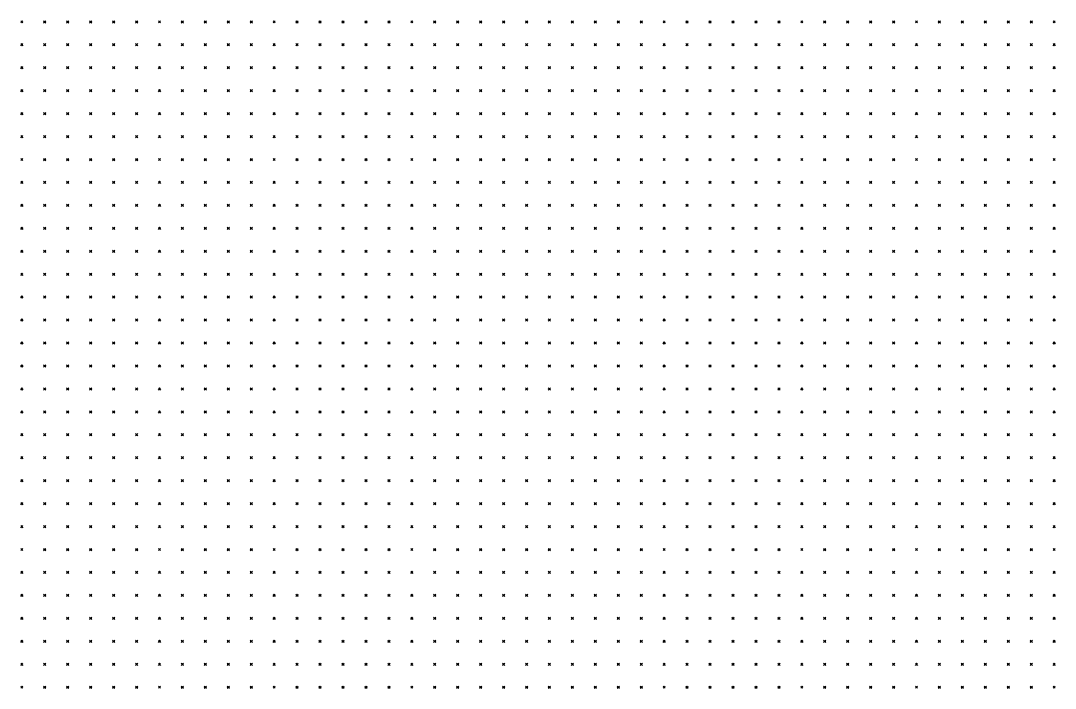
# Model space of a CAD drawing. Header units: metres. Extents: x 441556 to 446409, y 432338 to 461058.
# Drawn here: x 443682.1 to 443817.4, y 446381 to 446468.3 of the extents above; entities that cross this region are included whole.
import ezdxf

# ---------------------------------------------------------------- set-up
doc = ezdxf.new("R2010")
doc.units = ezdxf.units.M
doc.header["$MEASUREMENT"] = 0
doc.header["$PDMODE"] = 35
doc.header["$PDSIZE"] = 0.15
doc.layers.add('DTM-NOK-RevN_POINTS', color=91, linetype='Continuous')

msp = doc.modelspace()

# ---------------------------------------------------------------- linework, layer by layer
at = {"layer": 'DTM-NOK-RevN_POINTS'}
for p in [(443682.247, 446468.13, 373.218), (443685.247, 446468.13, 373.307), (443688.246, 446468.13, 373.313), (443691.245, 446468.13, 373.029), (443694.245, 446468.13, 372.25), (443697.244, 446468.13, 371.406), (443700.244, 446468.13, 370.849), (443703.243, 446468.13, 370.659), (443706.242, 446468.13, 370.618), (443709.242, 446468.13, 370.558), (443712.241, 446468.13, 370.585), (443715.24, 446468.13, 370.548), (443718.24, 446468.13, 370.574), (443721.239, 446468.13, 370.467), (443724.238, 446468.13, 370.348), (443727.238, 446468.13, 370.383), (443730.237, 446468.13, 370.37), (443733.237, 446468.13, 370.532), (443736.236, 446468.13, 370.568), (443739.235, 446468.13, 370.498), (443742.235, 446468.13, 370.469), (443745.234, 446468.13, 370.491), (443748.233, 446468.13, 371.009), (443751.233, 446468.13, 372.092), (443754.232, 446468.13, 373.254), (443757.231, 446468.13, 374.984), (443760.231, 446468.13, 376.43), (443763.23, 446468.13, 378.013), (443766.229, 446468.13, 379.712), (443769.229, 446468.13, 381.639), (443772.228, 446468.13, 383.649), (443775.228, 446468.13, 385.207), (443778.227, 446468.13, 385.983), (443781.226, 446468.13, 386.895), (443784.226, 446468.13, 387.834), (443787.225, 446468.13, 388.029), (443790.224, 446468.13, 388.168), (443793.224, 446468.13, 388.54), (443796.223, 446468.13, 388.956), (443799.222, 446468.13, 389.302), (443802.222, 446468.13, 389.581), (443805.221, 446468.13, 389.843), (443808.221, 446468.13, 389.967), (443811.22, 446468.13, 390.264), (443814.219, 446468.13, 390.473), (443817.219, 446468.13, 390.704), (443682.247, 446465.131, 373.251), (443685.247, 446465.131, 373.293), (443688.246, 446465.131, 373.373), (443691.245, 446465.131, 373.318), (443694.245, 446465.131, 373.082), (443697.244, 446465.131, 372.589), (443700.244, 446465.131, 371.854), (443703.243, 446465.131, 371.187), (443706.242, 446465.131, 370.821), (443709.242, 446465.131, 370.708), (443712.241, 446465.131, 370.683), (443715.24, 446465.131, 370.648), (443718.24, 446465.131, 370.633), (443721.239, 446465.131, 370.599), (443724.238, 446465.131, 370.531), (443727.238, 446465.131, 370.436), (443730.237, 446465.131, 370.465), (443733.237, 446465.131, 370.606), (443736.236, 446465.131, 370.537), (443739.235, 446465.131, 370.494), (443742.235, 446465.131, 370.463), (443745.234, 446465.131, 370.768), (443748.233, 446465.131, 371.947), (443751.233, 446465.131, 373.139), (443754.232, 446465.131, 374.553), (443757.231, 446465.131, 376.336), (443760.231, 446465.131, 377.913), (443763.23, 446465.131, 379.501), (443766.229, 446465.131, 381.04), (443769.229, 446465.131, 382.915), (443772.228, 446465.131, 384.856), (443775.228, 446465.131, 385.952), (443778.227, 446465.131, 386.692), (443781.226, 446465.131, 387.882), (443784.226, 446465.131, 388.362), (443787.225, 446465.131, 388.475), (443790.224, 446465.131, 388.693), (443793.224, 446465.131, 388.967), (443796.223, 446465.131, 389.282), (443799.222, 446465.131, 389.639), (443802.222, 446465.131, 389.989), (443805.221, 446465.131, 390.16), (443808.221, 446465.131, 390.472), (443811.22, 446465.131, 390.777), (443814.219, 446465.131, 390.985), (443817.219, 446465.131, 391.353), (443682.247, 446462.131, 373.337), (443685.247, 446462.131, 373.377), (443688.246, 446462.131, 373.374), (443691.245, 446462.131, 373.394), (443694.245, 446462.131, 373.378), (443697.244, 446462.131, 373.326), (443700.244, 446462.131, 373.127), (443703.243, 446462.131, 372.375), (443706.242, 446462.131, 371.458), (443709.242, 446462.131, 370.887), (443712.241, 446462.131, 370.699), (443715.24, 446462.131, 370.677), (443718.24, 446462.131, 370.649), (443721.239, 446462.131, 370.611), (443724.238, 446462.131, 370.581), (443727.238, 446462.131, 370.554), (443730.237, 446462.131, 370.551), (443733.237, 446462.131, 370.523), (443736.236, 446462.131, 370.496), (443739.235, 446462.131, 370.475), (443742.235, 446462.131, 370.608), (443745.234, 446462.131, 371.459), (443748.233, 446462.131, 372.984), (443751.233, 446462.131, 374.366), (443754.232, 446462.131, 375.927), (443757.231, 446462.131, 378.032), (443760.231, 446462.131, 379.551), (443763.23, 446462.131, 381.053), (443766.229, 446462.131, 382.63), (443769.229, 446462.131, 384.297), (443772.228, 446462.131, 385.726), (443775.228, 446462.131, 386.575), (443778.227, 446462.131, 387.375), (443781.226, 446462.131, 388.444), (443784.226, 446462.131, 388.857), (443787.225, 446462.131, 389.017), (443790.224, 446462.131, 389.209), (443793.224, 446462.131, 389.387), (443796.223, 446462.131, 389.768), (443799.222, 446462.131, 390.078), (443802.222, 446462.131, 390.455), (443805.221, 446462.131, 390.804), (443808.221, 446462.131, 391.038), (443811.22, 446462.131, 391.397), (443814.219, 446462.131, 391.669), (443817.219, 446462.131, 391.897), (443682.247, 446459.132, 373.387), (443685.247, 446459.132, 373.471), (443688.246, 446459.132, 373.464), (443691.245, 446459.132, 373.439), (443694.245, 446459.132, 373.421), (443697.244, 446459.132, 373.366), (443700.244, 446459.132, 373.328), (443703.243, 446459.132, 373.155), (443706.242, 446459.132, 372.474), (443709.242, 446459.132, 371.604), (443712.241, 446459.132, 370.975), (443715.24, 446459.132, 370.744), (443718.24, 446459.132, 370.628), (443721.239, 446459.132, 370.563), (443724.238, 446459.132, 370.533), (443727.238, 446459.132, 370.542), (443730.237, 446459.132, 370.538), (443733.237, 446459.132, 370.525), (443736.236, 446459.132, 370.605), (443739.235, 446459.132, 370.593), (443742.235, 446459.132, 371.039), (443745.234, 446459.132, 372.278), (443748.233, 446459.132, 373.887), (443751.233, 446459.132, 375.503), (443754.232, 446459.132, 377.279), (443757.231, 446459.132, 379.292), (443760.231, 446459.132, 380.981), (443763.23, 446459.132, 382.665), (443766.229, 446459.132, 384.342), (443769.229, 446459.132, 385.744), (443772.228, 446459.132, 386.689), (443775.228, 446459.132, 387.402), (443778.227, 446459.132, 388.368), (443781.226, 446459.132, 389.015), (443784.226, 446459.132, 389.37), (443787.225, 446459.132, 389.598), (443790.224, 446459.132, 389.728), (443793.224, 446459.132, 389.935), (443796.223, 446459.132, 390.317), (443799.222, 446459.132, 390.742), (443802.222, 446459.132, 391.067), (443805.221, 446459.132, 391.398), (443808.221, 446459.132, 391.643), (443811.22, 446459.132, 391.878), (443814.219, 446459.132, 392.178), (443817.219, 446459.132, 392.429), (443682.247, 446456.133, 373.421), (443685.247, 446456.133, 373.465), (443688.246, 446456.133, 373.517), (443691.245, 446456.133, 373.492), (443694.245, 446456.133, 373.474), (443697.244, 446456.133, 373.423), (443700.244, 446456.133, 373.333), (443703.243, 446456.133, 373.233), (443706.242, 446456.133, 373.213), (443709.242, 446456.133, 372.951), (443712.241, 446456.133, 372.097), (443715.24, 446456.133, 371.394), (443718.24, 446456.133, 370.809), (443721.239, 446456.133, 370.637), (443724.238, 446456.133, 370.611), (443727.238, 446456.133, 370.67), (443730.237, 446456.133, 370.615), (443733.237, 446456.133, 370.57), (443736.236, 446456.133, 370.612), (443739.235, 446456.133, 370.718), (443742.235, 446456.133, 371.571), (443745.234, 446456.133, 373.202), (443748.233, 446456.133, 374.865), (443751.233, 446456.133, 376.648), (443754.232, 446456.133, 378.687), (443757.231, 446456.133, 380.283), (443760.231, 446456.133, 382.255), (443763.23, 446456.133, 384.002), (443766.229, 446456.133, 385.58), (443769.229, 446456.133, 386.964), (443772.228, 446456.133, 387.361), (443775.228, 446456.133, 388.194), (443778.227, 446456.133, 389.173), (443781.226, 446456.133, 389.665), (443784.226, 446456.133, 389.972), (443787.225, 446456.133, 390.204), (443790.224, 446456.133, 390.348), (443793.224, 446456.133, 390.669), (443796.223, 446456.133, 391.085), (443799.222, 446456.133, 391.321), (443802.222, 446456.133, 391.742), (443805.221, 446456.133, 392.016), (443808.221, 446456.133, 392.36), (443811.22, 446456.133, 392.591), (443814.219, 446456.133, 392.799), (443817.219, 446456.133, 393.113), (443682.247, 446453.133, 373.519), (443685.247, 446453.133, 373.509), (443688.246, 446453.133, 373.519), (443691.245, 446453.133, 373.497), (443694.245, 446453.133, 373.533), (443697.244, 446453.133, 373.456), (443700.244, 446453.133, 373.386), (443703.243, 446453.133, 373.225), (443706.242, 446453.133, 373.231), (443709.242, 446453.133, 373.277), (443712.241, 446453.133, 373.117), (443715.24, 446453.133, 372.669), (443718.24, 446453.133, 371.92), (443721.239, 446453.133, 370.985), (443724.238, 446453.133, 370.675), (443727.238, 446453.133, 370.647), (443730.237, 446453.133, 370.613), (443733.237, 446453.133, 370.646), (443736.236, 446453.133, 370.756), (443739.235, 446453.133, 370.985), (443742.235, 446453.133, 372.137), (443745.234, 446453.133, 373.953), (443748.233, 446453.133, 375.629), (443751.233, 446453.133, 377.475), (443754.232, 446453.133, 379.491), (443757.231, 446453.133, 381.489), (443760.231, 446453.133, 383.613), (443763.23, 446453.133, 385.286), (443766.229, 446453.133, 386.761), (443769.229, 446453.133, 387.073), (443772.228, 446453.133, 387.591), (443775.228, 446453.133, 388.929), (443778.227, 446453.133, 389.771), (443781.226, 446453.133, 390.101), (443784.226, 446453.133, 390.499), (443787.225, 446453.133, 390.808), (443790.224, 446453.133, 391.03), (443793.224, 446453.133, 391.326), (443796.223, 446453.133, 391.662), (443799.222, 446453.133, 392.061), (443802.222, 446453.133, 392.507), (443805.221, 446453.133, 392.691), (443808.221, 446453.133, 393.056), (443811.22, 446453.133, 393.282), (443814.219, 446453.133, 393.56), (443817.219, 446453.133, 393.833), (443682.247, 446450.134, 373.883), (443685.247, 446450.134, 373.63), (443688.246, 446450.134, 373.535), (443691.245, 446450.134, 373.49), (443694.245, 446450.134, 373.519), (443697.244, 446450.134, 373.514), (443700.244, 446450.134, 373.464), (443703.243, 446450.134, 373.405), (443706.242, 446450.134, 373.324), (443709.242, 446450.134, 373.249), (443712.241, 446450.134, 373.311), (443715.24, 446450.134, 373.276), (443718.24, 446450.134, 373.043), (443721.239, 446450.134, 372.336), (443724.238, 446450.134, 371.451), (443727.238, 446450.134, 370.856), (443730.237, 446450.134, 370.741), (443733.237, 446450.134, 370.765), (443736.236, 446450.134, 370.914), (443739.235, 446450.134, 371.533), (443742.235, 446450.134, 372.739), (443745.234, 446450.134, 374.403), (443748.233, 446450.134, 376.324), (443751.233, 446450.134, 378.394), (443754.232, 446450.134, 380.358), (443757.231, 446450.134, 382.729), (443760.231, 446450.134, 384.563), (443763.23, 446450.134, 386.376), (443766.229, 446450.134, 387.282), (443769.229, 446450.134, 387.195), (443772.228, 446450.134, 388.499), (443775.228, 446450.134, 389.771), (443778.227, 446450.134, 390.239), (443781.226, 446450.134, 390.647), (443784.226, 446450.134, 390.983), (443787.225, 446450.134, 391.258), (443790.224, 446450.134, 391.58), (443793.224, 446450.134, 391.95), (443796.223, 446450.134, 392.246), (443799.222, 446450.134, 392.64), (443802.222, 446450.134, 393.114), (443805.221, 446450.134, 393.381), (443808.221, 446450.134, 393.788), (443811.22, 446450.134, 394.029), (443814.219, 446450.134, 394.336), (443817.219, 446450.134, 394.566), (443682.247, 446447.135, 375.173), (443685.247, 446447.135, 374.348), (443688.246, 446447.135, 373.68), (443691.245, 446447.135, 373.503), (443694.245, 446447.135, 373.499), (443697.244, 446447.135, 373.522), (443700.244, 446447.135, 373.5), (443703.243, 446447.135, 373.513), (443706.242, 446447.135, 373.478), (443709.242, 446447.135, 373.38), (443712.241, 446447.135, 373.355), (443715.24, 446447.135, 373.304), (443718.24, 446447.135, 373.333), (443721.239, 446447.135, 373.22), (443724.238, 446447.135, 372.783), (443727.238, 446447.135, 371.993), (443730.237, 446447.135, 371.145), (443733.237, 446447.135, 370.979), (443736.236, 446447.135, 371.457), (443739.235, 446447.135, 372.516), (443742.235, 446447.135, 373.14), (443745.234, 446447.135, 374.47), (443748.233, 446447.135, 376.963), (443751.233, 446447.135, 378.981), (443754.232, 446447.135, 381.003), (443757.231, 446447.135, 383.082), (443760.231, 446447.135, 385.181), (443763.23, 446447.135, 386.761), (443766.229, 446447.135, 387.3), (443769.229, 446447.135, 388.17), (443772.228, 446447.135, 389.623), (443775.228, 446447.135, 390.329), (443778.227, 446447.135, 390.77), (443781.226, 446447.135, 391.093), (443784.226, 446447.135, 391.404), (443787.225, 446447.135, 391.769), (443790.224, 446447.135, 392.121), (443793.224, 446447.135, 392.531), (443796.223, 446447.135, 392.835), (443799.222, 446447.135, 393.274), (443802.222, 446447.135, 393.68), (443805.221, 446447.135, 394.05), (443808.221, 446447.135, 394.589), (443811.22, 446447.135, 394.888), (443814.219, 446447.135, 395.18), (443817.219, 446447.135, 395.406), (443682.247, 446444.135, 375.555), (443685.247, 446444.135, 375.358), (443688.246, 446444.135, 374.715), (443691.245, 446444.135, 373.95), (443694.245, 446444.135, 373.582), (443697.244, 446444.135, 373.546), (443700.244, 446444.135, 373.517), (443703.243, 446444.135, 373.479), (443706.242, 446444.135, 373.476), (443709.242, 446444.135, 373.495), (443712.241, 446444.135, 373.41), (443715.24, 446444.135, 373.276), (443718.24, 446444.135, 373.31), (443721.239, 446444.135, 372.852), (443724.238, 446444.135, 373.272), (443727.238, 446444.135, 373.19), (443730.237, 446444.135, 372.522), (443733.237, 446444.135, 372.015), (443736.236, 446444.135, 372.609), (443739.235, 446444.135, 373.043), (443742.235, 446444.135, 373.485), (443745.234, 446444.135, 374.74), (443748.233, 446444.135, 376.964), (443751.233, 446444.135, 379.333), (443754.232, 446444.135, 381.392), (443757.231, 446444.135, 383.202), (443760.231, 446444.135, 385.284), (443763.23, 446444.135, 387.084), (443766.229, 446444.135, 388.505), (443769.229, 446444.135, 389.456), (443772.228, 446444.135, 390.391), (443775.228, 446444.135, 390.96), (443778.227, 446444.135, 391.31), (443781.226, 446444.135, 391.625), (443784.226, 446444.135, 391.982), (443787.225, 446444.135, 392.287), (443790.224, 446444.135, 392.666), (443793.224, 446444.135, 393.07), (443796.223, 446444.135, 393.472), (443799.222, 446444.135, 393.952), (443802.222, 446444.135, 394.28), (443805.221, 446444.135, 394.728), (443808.221, 446444.135, 395.283), (443811.22, 446444.135, 395.634), (443814.219, 446444.135, 395.887), (443817.219, 446444.135, 396.247), (443682.247, 446441.136, 375.535), (443685.247, 446441.136, 375.54), (443688.246, 446441.136, 375.538), (443691.245, 446441.136, 375.17), (443694.245, 446441.136, 374.374), (443697.244, 446441.136, 373.687), (443700.244, 446441.136, 373.542), (443703.243, 446441.136, 373.481), (443706.242, 446441.136, 373.505), (443709.242, 446441.136, 373.571), (443712.241, 446441.136, 373.491), (443715.24, 446441.136, 373.456), (443718.24, 446441.136, 373.379), (443721.239, 446441.136, 373.283), (443724.238, 446441.136, 373.419), (443727.238, 446441.136, 373.486), (443730.237, 446441.136, 373.47), (443733.237, 446441.136, 373.366), (443736.236, 446441.136, 373.395), (443739.235, 446441.136, 373.671), (443742.235, 446441.136, 374.213), (443745.234, 446441.136, 375.474), (443748.233, 446441.136, 377.619), (443751.233, 446441.136, 379.978), (443754.232, 446441.136, 381.855), (443757.231, 446441.136, 383.632), (443760.231, 446441.136, 385.78), (443763.23, 446441.136, 387.79), (443766.229, 446441.136, 389.376), (443769.229, 446441.136, 390.435), (443772.228, 446441.136, 391.081), (443775.228, 446441.136, 391.517), (443778.227, 446441.136, 391.871), (443781.226, 446441.136, 392.355), (443784.226, 446441.136, 392.719), (443787.225, 446441.136, 392.97), (443790.224, 446441.136, 393.31), (443793.224, 446441.136, 393.663), (443796.223, 446441.136, 394.067), (443799.222, 446441.136, 394.482), (443802.222, 446441.136, 395.016), (443805.221, 446441.136, 395.557), (443808.221, 446441.136, 395.923), (443811.22, 446441.136, 396.436), (443814.219, 446441.136, 396.676), (443817.219, 446441.136, 397.069), (443682.247, 446438.136, 375.539), (443685.247, 446438.136, 375.492), (443688.246, 446438.136, 375.53), (443691.245, 446438.136, 375.562), (443694.245, 446438.136, 375.403), (443697.244, 446438.136, 374.759), (443700.244, 446438.136, 374.089), (443703.243, 446438.136, 373.686), (443706.242, 446438.136, 373.602), (443709.242, 446438.136, 373.582), (443712.241, 446438.136, 373.507), (443715.24, 446438.136, 373.537), (443718.24, 446438.136, 373.543), (443721.239, 446438.136, 373.484), (443724.238, 446438.136, 373.466), (443727.238, 446438.136, 373.557), (443730.237, 446438.136, 373.521), (443733.237, 446438.136, 373.362), (443736.236, 446438.136, 373.535), (443739.235, 446438.136, 373.837), (443742.235, 446438.136, 374.877), (443745.234, 446438.136, 376.559), (443748.233, 446438.136, 378.712), (443751.233, 446438.136, 380.66), (443754.232, 446438.136, 382.522), (443757.231, 446438.136, 384.602), (443760.231, 446438.136, 386.413), (443763.23, 446438.136, 388.285), (443766.229, 446438.136, 389.862), (443769.229, 446438.136, 390.93), (443772.228, 446438.136, 391.616), (443775.228, 446438.136, 392.061), (443778.227, 446438.136, 392.524), (443781.226, 446438.136, 392.953), (443784.226, 446438.136, 393.337), (443787.225, 446438.136, 393.627), (443790.224, 446438.136, 393.913), (443793.224, 446438.136, 394.252), (443796.223, 446438.136, 394.614), (443799.222, 446438.136, 395.086), (443802.222, 446438.136, 395.618), (443805.221, 446438.136, 396.177), (443808.221, 446438.136, 396.606), (443811.22, 446438.136, 397.203), (443814.219, 446438.136, 397.674), (443817.219, 446438.136, 398.062), (443682.247, 446435.137, 375.649), (443685.247, 446435.137, 375.592), (443688.246, 446435.137, 375.532), (443691.245, 446435.137, 375.497), (443694.245, 446435.137, 375.519), (443697.244, 446435.137, 375.47), (443700.244, 446435.137, 375.278), (443703.243, 446435.137, 374.568), (443706.242, 446435.137, 373.896), (443709.242, 446435.137, 373.686), (443712.241, 446435.137, 373.591), (443715.24, 446435.137, 373.567), (443718.24, 446435.137, 373.591), (443721.239, 446435.137, 373.539), (443724.238, 446435.137, 373.521), (443727.238, 446435.137, 373.589), (443730.237, 446435.137, 373.59), (443733.237, 446435.137, 373.583), (443736.236, 446435.137, 373.75), (443739.235, 446435.137, 374.485), (443742.235, 446435.137, 375.58), (443745.234, 446435.137, 377.794), (443748.233, 446435.137, 379.651), (443751.233, 446435.137, 381.527), (443754.232, 446435.137, 383.496), (443757.231, 446435.137, 385.619), (443760.231, 446435.137, 387.561), (443763.23, 446435.137, 389.207), (443766.229, 446435.137, 390.22), (443769.229, 446435.137, 391.362), (443772.228, 446435.137, 392.092), (443775.228, 446435.137, 392.737), (443778.227, 446435.137, 393.129), (443781.226, 446435.137, 393.615), (443784.226, 446435.137, 393.902), (443787.225, 446435.137, 394.254), (443790.224, 446435.137, 394.67), (443793.224, 446435.137, 394.886), (443796.223, 446435.137, 395.305), (443799.222, 446435.137, 395.809), (443802.222, 446435.137, 396.326), (443805.221, 446435.137, 396.811), (443808.221, 446435.137, 397.481), (443811.22, 446435.137, 398.046), (443814.219, 446435.137, 398.49), (443817.219, 446435.137, 398.761), (443682.247, 446432.138, 375.741), (443685.247, 446432.138, 375.674), (443688.246, 446432.138, 375.6), (443691.245, 446432.138, 375.554), (443694.245, 446432.138, 375.518), (443697.244, 446432.138, 375.479), (443700.244, 446432.138, 375.455), (443703.243, 446432.138, 375.329), (443706.242, 446432.138, 374.914), (443709.242, 446432.138, 374.325), (443712.241, 446432.138, 373.956), (443715.24, 446432.138, 373.894), (443718.24, 446432.138, 373.813), (443721.239, 446432.138, 373.711), (443724.238, 446432.138, 373.572), (443727.238, 446432.138, 373.506), (443730.237, 446432.138, 373.679), (443733.237, 446432.138, 373.834), (443736.236, 446432.138, 374.302), (443739.235, 446432.138, 375.055), (443742.235, 446432.138, 376.836), (443745.234, 446432.138, 378.645), (443748.233, 446432.138, 380.635), (443751.233, 446432.138, 382.743), (443754.232, 446432.138, 384.661), (443757.231, 446432.138, 386.739), (443760.231, 446432.138, 388.413), (443763.23, 446432.138, 389.637), (443766.229, 446432.138, 390.694), (443769.229, 446432.138, 391.785), (443772.228, 446432.138, 392.677), (443775.228, 446432.138, 393.266), (443778.227, 446432.138, 393.683), (443781.226, 446432.138, 394.203), (443784.226, 446432.138, 394.58), (443787.225, 446432.138, 394.96), (443790.224, 446432.138, 395.337), (443793.224, 446432.138, 395.621), (443796.223, 446432.138, 395.963), (443799.222, 446432.138, 396.275), (443802.222, 446432.138, 396.955), (443805.221, 446432.138, 397.6), (443808.221, 446432.138, 398.163), (443811.22, 446432.138, 398.777), (443814.219, 446432.138, 399.243), (443817.219, 446432.138, 399.53), (443682.247, 446429.138, 375.729), (443685.247, 446429.138, 375.702), (443688.246, 446429.138, 375.657), (443691.245, 446429.138, 375.606), (443694.245, 446429.138, 375.57), (443697.244, 446429.138, 375.534), (443700.244, 446429.138, 375.454), (443703.243, 446429.138, 375.434), (443706.242, 446429.138, 375.404), (443709.242, 446429.138, 375.258), (443712.241, 446429.138, 374.917), (443715.24, 446429.138, 374.501), (443718.24, 446429.138, 374.139), (443721.239, 446429.138, 373.941), (443724.238, 446429.138, 373.827), (443727.238, 446429.138, 373.898), (443730.237, 446429.138, 374.093), (443733.237, 446429.138, 374.618), (443736.236, 446429.138, 375.018), (443739.235, 446429.138, 375.881), (443742.235, 446429.138, 377.671), (443745.234, 446429.138, 379.307), (443748.233, 446429.138, 381.409), (443751.233, 446429.138, 383.544), (443754.232, 446429.138, 385.545), (443757.231, 446429.138, 387.577), (443760.231, 446429.138, 388.96), (443763.23, 446429.138, 390.113), (443766.229, 446429.138, 391.182), (443769.229, 446429.138, 392.275), (443772.228, 446429.138, 393.129), (443775.228, 446429.138, 393.814), (443778.227, 446429.138, 394.416), (443781.226, 446429.138, 394.911), (443784.226, 446429.138, 395.403), (443787.225, 446429.138, 395.874), (443790.224, 446429.138, 396.21), (443793.224, 446429.138, 396.494), (443796.223, 446429.138, 396.766), (443799.222, 446429.138, 397.189), (443802.222, 446429.138, 397.689), (443805.221, 446429.138, 398.338), (443808.221, 446429.138, 398.86), (443811.22, 446429.138, 399.554), (443814.219, 446429.138, 400.087), (443817.219, 446429.138, 400.374), (443682.247, 446426.139, 375.713), (443685.247, 446426.139, 375.72), (443688.246, 446426.139, 375.668), (443691.245, 446426.139, 375.67), (443694.245, 446426.139, 375.631), (443697.244, 446426.139, 375.599), (443700.244, 446426.139, 375.542), (443703.243, 446426.139, 375.427), (443706.242, 446426.139, 375.445), (443709.242, 446426.139, 375.465), (443712.241, 446426.139, 375.471), (443715.24, 446426.139, 375.38), (443718.24, 446426.139, 374.972), (443721.239, 446426.139, 374.8), (443724.238, 446426.139, 374.972), (443727.238, 446426.139, 375.066), (443730.237, 446426.139, 375.158), (443733.237, 446426.139, 375.569), (443736.236, 446426.139, 375.99), (443739.235, 446426.139, 377.043), (443742.235, 446426.139, 378.603), (443745.234, 446426.139, 380.431), (443748.233, 446426.139, 382.266), (443751.233, 446426.139, 384.39), (443754.232, 446426.139, 386.34), (443757.231, 446426.139, 388.254), (443760.231, 446426.139, 389.692), (443763.23, 446426.139, 390.867), (443766.229, 446426.139, 391.93), (443769.229, 446426.139, 392.878), (443772.228, 446426.139, 393.662), (443775.228, 446426.139, 394.381), (443778.227, 446426.139, 394.968), (443781.226, 446426.139, 395.553), (443784.226, 446426.139, 396.13), (443787.225, 446426.139, 396.566), (443790.224, 446426.139, 396.904), (443793.224, 446426.139, 397.276), (443796.223, 446426.139, 397.599), (443799.222, 446426.139, 398.021), (443802.222, 446426.139, 398.429), (443805.221, 446426.139, 399.018), (443808.221, 446426.139, 399.678), (443811.22, 446426.139, 400.365), (443814.219, 446426.139, 400.849), (443817.219, 446426.139, 401.201), (443682.247, 446423.14, 375.936), (443685.247, 446423.14, 375.754), (443688.246, 446423.14, 375.747), (443691.245, 446423.14, 375.726), (443694.245, 446423.14, 375.678), (443697.244, 446423.14, 375.704), (443700.244, 446423.14, 375.674), (443703.243, 446423.14, 375.543), (443706.242, 446423.14, 375.488), (443709.242, 446423.14, 375.546), (443712.241, 446423.14, 375.562), (443715.24, 446423.14, 375.584), (443718.24, 446423.14, 375.602), (443721.239, 446423.14, 375.937), (443724.238, 446423.14, 375.852), (443727.238, 446423.14, 375.901), (443730.237, 446423.14, 375.823), (443733.237, 446423.14, 375.888), (443736.236, 446423.14, 376.833), (443739.235, 446423.14, 377.984), (443742.235, 446423.14, 379.686), (443745.234, 446423.14, 381.572), (443748.233, 446423.14, 383.481), (443751.233, 446423.14, 385.366), (443754.232, 446423.14, 386.978), (443757.231, 446423.14, 388.62), (443760.231, 446423.14, 390.145), (443763.23, 446423.14, 391.499), (443766.229, 446423.14, 392.473), (443769.229, 446423.14, 393.325), (443772.228, 446423.14, 394.065), (443775.228, 446423.14, 394.857), (443778.227, 446423.14, 395.563), (443781.226, 446423.14, 396.152), (443784.226, 446423.14, 396.729), (443787.225, 446423.14, 397.285), (443790.224, 446423.14, 397.686), (443793.224, 446423.14, 398.089), (443796.223, 446423.14, 398.276), (443799.222, 446423.14, 398.57), (443802.222, 446423.14, 399.125), (443805.221, 446423.14, 399.851), (443808.221, 446423.14, 400.432), (443811.22, 446423.14, 401.091), (443814.219, 446423.14, 401.598), (443817.219, 446423.14, 401.95), (443682.247, 446420.14, 377.022), (443685.247, 446420.14, 376.341), (443688.246, 446420.14, 375.922), (443691.245, 446420.14, 375.784), (443694.245, 446420.14, 375.756), (443697.244, 446420.14, 375.722), (443700.244, 446420.14, 375.658), (443703.243, 446420.14, 375.623), (443706.242, 446420.14, 375.572), (443709.242, 446420.14, 375.549), (443712.241, 446420.14, 375.585), (443715.24, 446420.14, 375.618), (443718.24, 446420.14, 375.643), (443721.239, 446420.14, 375.766), (443724.238, 446420.14, 375.853), (443727.238, 446420.14, 375.935), (443730.237, 446420.14, 376.045), (443733.237, 446420.14, 376.406), (443736.236, 446420.14, 377.758), (443739.235, 446420.14, 378.874), (443742.235, 446420.14, 380.752), (443745.234, 446420.14, 382.639), (443748.233, 446420.14, 384.392), (443751.233, 446420.14, 386.178), (443754.232, 446420.14, 387.897), (443757.231, 446420.14, 389.478), (443760.231, 446420.14, 390.824), (443763.23, 446420.14, 392.029), (443766.229, 446420.14, 393.107), (443769.229, 446420.14, 393.961), (443772.228, 446420.14, 394.773), (443775.228, 446420.14, 395.344), (443778.227, 446420.14, 396.041), (443781.226, 446420.14, 396.691), (443784.226, 446420.14, 397.261), (443787.225, 446420.14, 397.76), (443790.224, 446420.14, 398.308), (443793.224, 446420.14, 398.748), (443796.223, 446420.14, 399.045), (443799.222, 446420.14, 399.445), (443802.222, 446420.14, 399.992), (443805.221, 446420.14, 400.683), (443808.221, 446420.14, 401.225), (443811.22, 446420.14, 401.823), (443814.219, 446420.14, 402.39), (443817.219, 446420.14, 402.763), (443682.247, 446417.141, 377.438), (443685.247, 446417.141, 377.16), (443688.246, 446417.141, 376.797), (443691.245, 446417.141, 376.064), (443694.245, 446417.141, 375.807), (443697.244, 446417.141, 375.726), (443700.244, 446417.141, 375.701), (443703.243, 446417.141, 375.653), (443706.242, 446417.141, 375.641), (443709.242, 446417.141, 375.607), (443712.241, 446417.141, 375.629), (443715.24, 446417.141, 375.705), (443718.24, 446417.141, 375.749), (443721.239, 446417.141, 375.809), (443724.238, 446417.141, 375.897), (443727.238, 446417.141, 375.971), (443730.237, 446417.141, 376.304), (443733.237, 446417.141, 377.204), (443736.236, 446417.141, 378.535), (443739.235, 446417.141, 379.884), (443742.235, 446417.141, 381.668), (443745.234, 446417.141, 383.469), (443748.233, 446417.141, 385.24), (443751.233, 446417.141, 387.279), (443754.232, 446417.141, 389.086), (443757.231, 446417.141, 390.571), (443760.231, 446417.141, 391.744), (443763.23, 446417.141, 392.848), (443766.229, 446417.141, 393.788), (443769.229, 446417.141, 394.564), (443772.228, 446417.141, 395.234), (443775.228, 446417.141, 395.876), (443778.227, 446417.141, 396.531), (443781.226, 446417.141, 397.18), (443784.226, 446417.141, 397.92), (443787.225, 446417.141, 398.517), (443790.224, 446417.141, 399.081), (443793.224, 446417.141, 399.474), (443796.223, 446417.141, 399.75), (443799.222, 446417.141, 400.225), (443802.222, 446417.141, 400.843), (443805.221, 446417.141, 401.406), (443808.221, 446417.141, 402.014), (443811.22, 446417.141, 402.744), (443814.219, 446417.141, 403.252), (443817.219, 446417.141, 403.701), (443682.247, 446414.142, 377.44), (443685.247, 446414.142, 377.337), (443688.246, 446414.142, 377.393), (443691.245, 446414.142, 377.09), (443694.245, 446414.142, 376.348), (443697.244, 446414.142, 375.933), (443700.244, 446414.142, 375.818), (443703.243, 446414.142, 375.832), (443706.242, 446414.142, 375.809), (443709.242, 446414.142, 375.733), (443712.241, 446414.142, 375.702), (443715.24, 446414.142, 375.769), (443718.24, 446414.142, 375.777), (443721.239, 446414.142, 375.8), (443724.238, 446414.142, 376.022), (443727.238, 446414.142, 376.019), (443730.237, 446414.142, 376.426), (443733.237, 446414.142, 377.646), (443736.236, 446414.142, 379.377), (443739.235, 446414.142, 380.948), (443742.235, 446414.142, 382.634), (443745.234, 446414.142, 384.231), (443748.233, 446414.142, 386.17), (443751.233, 446414.142, 388.056), (443754.232, 446414.142, 389.735), (443757.231, 446414.142, 391.69), (443760.231, 446414.142, 392.917), (443763.23, 446414.142, 393.705), (443766.229, 446414.142, 394.474), (443769.229, 446414.142, 395.119), (443772.228, 446414.142, 395.699), (443775.228, 446414.142, 396.516), (443778.227, 446414.142, 397.227), (443781.226, 446414.142, 397.873), (443784.226, 446414.142, 398.459), (443787.225, 446414.142, 399.077), (443790.224, 446414.142, 399.745), (443793.224, 446414.142, 400.186), (443796.223, 446414.142, 400.484), (443799.222, 446414.142, 400.962), (443802.222, 446414.142, 401.606), (443805.221, 446414.142, 402.303), (443808.221, 446414.142, 402.956), (443811.22, 446414.142, 403.608), (443814.219, 446414.142, 404.211), (443817.219, 446414.142, 404.544), (443682.247, 446411.142, 377.472), (443685.247, 446411.142, 377.359), (443688.246, 446411.142, 377.407), (443691.245, 446411.142, 377.509), (443694.245, 446411.142, 377.374), (443697.244, 446411.142, 376.814), (443700.244, 446411.142, 376.209), (443703.243, 446411.142, 376.013), (443706.242, 446411.142, 375.951), (443709.242, 446411.142, 375.859), (443712.241, 446411.142, 375.817), (443715.24, 446411.142, 375.852), (443718.24, 446411.142, 375.858), (443721.239, 446411.142, 375.871), (443724.238, 446411.142, 376.048), (443727.238, 446411.142, 376.227), (443730.237, 446411.142, 376.818), (443733.237, 446411.142, 378.423), (443736.236, 446411.142, 380.305), (443739.235, 446411.142, 381.917), (443742.235, 446411.142, 383.672), (443745.234, 446411.142, 385.398), (443748.233, 446411.142, 387.076), (443751.233, 446411.142, 388.729), (443754.232, 446411.142, 390.737), (443757.231, 446411.142, 392.417), (443760.231, 446411.142, 393.74), (443763.23, 446411.142, 394.579), (443766.229, 446411.142, 395.182), (443769.229, 446411.142, 395.767), (443772.228, 446411.142, 396.353), (443775.228, 446411.142, 397.038), (443778.227, 446411.142, 397.752), (443781.226, 446411.142, 398.379), (443784.226, 446411.142, 399.031), (443787.225, 446411.142, 399.716), (443790.224, 446411.142, 400.292), (443793.224, 446411.142, 400.749), (443796.223, 446411.142, 401.198), (443799.222, 446411.142, 401.67), (443802.222, 446411.142, 402.171), (443805.221, 446411.142, 402.788), (443808.221, 446411.142, 403.624), (443811.22, 446411.142, 404.282), (443814.219, 446411.142, 404.865), (443817.219, 446411.142, 405.319), (443682.247, 446408.143, 377.53), (443685.247, 446408.143, 377.451), (443688.246, 446408.143, 377.42), (443691.245, 446408.143, 377.504), (443694.245, 446408.143, 377.58), (443697.244, 446408.143, 377.574), (443700.244, 446408.143, 377.261), (443703.243, 446408.143, 376.659), (443706.242, 446408.143, 376.244), (443709.242, 446408.143, 376.027), (443712.241, 446408.143, 375.976), (443715.24, 446408.143, 375.943), (443718.24, 446408.143, 375.993), (443721.239, 446408.143, 375.911), (443724.238, 446408.143, 376.102), (443727.238, 446408.143, 376.476), (443730.237, 446408.143, 377.538), (443733.237, 446408.143, 379.208), (443736.236, 446408.143, 381.035), (443739.235, 446408.143, 382.903), (443742.235, 446408.143, 385.014), (443745.234, 446408.143, 386.96), (443748.233, 446408.143, 388.447), (443751.233, 446408.143, 389.948), (443754.232, 446408.143, 391.503), (443757.231, 446408.143, 393.087), (443760.231, 446408.143, 394.39), (443763.23, 446408.143, 395.298), (443766.229, 446408.143, 395.857), (443769.229, 446408.143, 396.462), (443772.228, 446408.143, 397.057), (443775.228, 446408.143, 397.621), (443778.227, 446408.143, 398.362), (443781.226, 446408.143, 398.905), (443784.226, 446408.143, 399.723), (443787.225, 446408.143, 400.278), (443790.224, 446408.143, 400.771), (443793.224, 446408.143, 401.209), (443796.223, 446408.143, 401.664), (443799.222, 446408.143, 402.091), (443802.222, 446408.143, 402.695), (443805.221, 446408.143, 403.282), (443808.221, 446408.143, 404.224), (443811.22, 446408.143, 405.191), (443814.219, 446408.143, 405.71), (443817.219, 446408.143, 406.309), (443682.247, 446405.144, 377.543), (443685.247, 446405.144, 377.531), (443688.246, 446405.144, 377.515), (443691.245, 446405.144, 377.486), (443694.245, 446405.144, 377.608), (443697.244, 446405.144, 377.653), (443700.244, 446405.144, 377.741), (443703.243, 446405.144, 377.625), (443706.242, 446405.144, 377.361), (443709.242, 446405.144, 376.81), (443712.241, 446405.144, 376.237), (443715.24, 446405.144, 375.987), (443718.24, 446405.144, 376.057), (443721.239, 446405.144, 376.081), (443724.238, 446405.144, 376.266), (443727.238, 446405.144, 376.766), (443730.237, 446405.144, 378.458), (443733.237, 446405.144, 380.08), (443736.236, 446405.144, 381.764), (443739.235, 446405.144, 383.559), (443742.235, 446405.144, 385.832), (443745.234, 446405.144, 388.436), (443748.233, 446405.144, 390.423), (443751.233, 446405.144, 391.757), (443754.232, 446405.144, 392.685), (443757.231, 446405.144, 393.977), (443760.231, 446405.144, 395.168), (443763.23, 446405.144, 395.931), (443766.229, 446405.144, 396.481), (443769.229, 446405.144, 397.139), (443772.228, 446405.144, 397.685), (443775.228, 446405.144, 398.282), (443778.227, 446405.144, 399.08), (443781.226, 446405.144, 399.69), (443784.226, 446405.144, 400.402), (443787.225, 446405.144, 400.811), (443790.224, 446405.144, 401.204), (443793.224, 446405.144, 401.673), (443796.223, 446405.144, 402.307), (443799.222, 446405.144, 402.881), (443802.222, 446405.144, 403.444), (443805.221, 446405.144, 403.933), (443808.221, 446405.144, 404.787), (443811.22, 446405.144, 405.582), (443814.219, 446405.144, 406.349), (443817.219, 446405.144, 407.178), (443682.247, 446402.144, 377.54), (443685.247, 446402.144, 377.614), (443688.246, 446402.144, 377.533), (443691.245, 446402.144, 377.594), (443694.245, 446402.144, 377.676), (443697.244, 446402.144, 377.709), (443700.244, 446402.144, 377.77), (443703.243, 446402.144, 377.854), (443706.242, 446402.144, 377.839), (443709.242, 446402.144, 377.669), (443712.241, 446402.144, 377.252), (443715.24, 446402.144, 376.581), (443718.24, 446402.144, 376.322), (443721.239, 446402.144, 376.33), (443724.238, 446402.144, 376.428), (443727.238, 446402.144, 377.457), (443730.237, 446402.144, 379.243), (443733.237, 446402.144, 380.657), (443736.236, 446402.144, 382.393), (443739.235, 446402.144, 384.222), (443742.235, 446402.144, 386.502), (443745.234, 446402.144, 388.997), (443748.233, 446402.144, 391.556), (443751.233, 446402.144, 392.93), (443754.232, 446402.144, 393.964), (443757.231, 446402.144, 394.991), (443760.231, 446402.144, 395.893), (443763.23, 446402.144, 396.542), (443766.229, 446402.144, 397.101), (443769.229, 446402.144, 397.807), (443772.228, 446402.144, 398.469), (443775.228, 446402.144, 399.056), (443778.227, 446402.144, 399.8), (443781.226, 446402.144, 400.418), (443784.226, 446402.144, 401.02), (443787.225, 446402.144, 401.484), (443790.224, 446402.144, 401.757), (443793.224, 446402.144, 402.153), (443796.223, 446402.144, 402.794), (443799.222, 446402.144, 403.46), (443802.222, 446402.144, 403.982), (443805.221, 446402.144, 404.364), (443808.221, 446402.144, 405.053), (443811.22, 446402.144, 406.074), (443814.219, 446402.144, 406.744), (443817.219, 446402.144, 407.538), (443682.247, 446399.145, 377.521), (443685.247, 446399.145, 377.662), (443688.246, 446399.145, 377.702), (443691.245, 446399.145, 377.69), (443694.245, 446399.145, 377.767), (443697.244, 446399.145, 377.789), (443700.244, 446399.145, 377.826), (443703.243, 446399.145, 377.855), (443706.242, 446399.145, 377.867), (443709.242, 446399.145, 377.777), (443712.241, 446399.145, 377.697), (443715.24, 446399.145, 377.55), (443718.24, 446399.145, 377.349), (443721.239, 446399.145, 377.147), (443724.238, 446399.145, 377.121), (443727.238, 446399.145, 378.338), (443730.237, 446399.145, 379.91), (443733.237, 446399.145, 381.73), (443736.236, 446399.145, 383.304), (443739.235, 446399.145, 385.064), (443742.235, 446399.145, 387.316), (443745.234, 446399.145, 389.679), (443748.233, 446399.145, 392.059), (443751.233, 446399.145, 393.462), (443754.232, 446399.145, 394.716), (443757.231, 446399.145, 395.697), (443760.231, 446399.145, 396.537), (443763.23, 446399.145, 397.25), (443766.229, 446399.145, 397.927), (443769.229, 446399.145, 398.57), (443772.228, 446399.145, 399.207), (443775.228, 446399.145, 399.862), (443778.227, 446399.145, 400.532), (443781.226, 446399.145, 401.109), (443784.226, 446399.145, 401.632), (443787.225, 446399.145, 402.168), (443790.224, 446399.145, 402.593), (443793.224, 446399.145, 402.859), (443796.223, 446399.145, 403.261), (443799.222, 446399.145, 403.659), (443802.222, 446399.145, 404.162), (443805.221, 446399.145, 404.716), (443808.221, 446399.145, 405.242), (443811.22, 446399.145, 406.133), (443814.219, 446399.145, 406.893), (443817.219, 446399.145, 407.485), (443682.247, 446396.145, 377.795), (443685.247, 446396.145, 377.755), (443688.246, 446396.145, 377.808), (443691.245, 446396.145, 377.789), (443694.245, 446396.145, 377.863), (443697.244, 446396.145, 377.884), (443700.244, 446396.145, 377.959), (443703.243, 446396.145, 377.991), (443706.242, 446396.145, 377.985), (443709.242, 446396.145, 377.85), (443712.241, 446396.145, 377.252), (443715.24, 446396.145, 377.201), (443718.24, 446396.145, 377.372), (443721.239, 446396.145, 377.434), (443724.238, 446396.145, 378.198), (443727.238, 446396.145, 378.993), (443730.237, 446396.145, 380.776), (443733.237, 446396.145, 382.377), (443736.236, 446396.145, 384.342), (443739.235, 446396.145, 386.171), (443742.235, 446396.145, 388.801), (443745.234, 446396.145, 391.128), (443748.233, 446396.145, 392.848), (443751.233, 446396.145, 394.198), (443754.232, 446396.145, 395.455), (443757.231, 446396.145, 396.273), (443760.231, 446396.145, 397.077), (443763.23, 446396.145, 397.922), (443766.229, 446396.145, 398.681), (443769.229, 446396.145, 399.391), (443772.228, 446396.145, 400.006), (443775.228, 446396.145, 400.608), (443778.227, 446396.145, 401.213), (443781.226, 446396.145, 401.836), (443784.226, 446396.145, 402.579), (443787.225, 446396.145, 403.075), (443790.224, 446396.145, 403.445), (443793.224, 446396.145, 403.584), (443796.223, 446396.145, 404.052), (443799.222, 446396.145, 404.432), (443802.222, 446396.145, 404.935), (443805.221, 446396.145, 405.42), (443808.221, 446396.145, 405.785), (443811.22, 446396.145, 406.328), (443814.219, 446396.145, 407.214), (443817.219, 446396.145, 408.107), (443682.247, 446393.146, 378.49), (443685.247, 446393.146, 378.061), (443688.246, 446393.146, 377.845), (443691.245, 446393.146, 377.855), (443694.245, 446393.146, 377.957), (443697.244, 446393.146, 378), (443700.244, 446393.146, 378.025), (443703.243, 446393.146, 378.07), (443706.242, 446393.146, 378.003), (443709.242, 446393.146, 377.751), (443712.241, 446393.146, 376.868), (443715.24, 446393.146, 376.654), (443718.24, 446393.146, 376.883), (443721.239, 446393.146, 377.598), (443724.238, 446393.146, 378.601), (443727.238, 446393.146, 379.588), (443730.237, 446393.146, 381.607), (443733.237, 446393.146, 383.445), (443736.236, 446393.146, 385.234), (443739.235, 446393.146, 387.383), (443742.235, 446393.146, 389.778), (443745.234, 446393.146, 392.041), (443748.233, 446393.146, 393.7), (443751.233, 446393.146, 395.02), (443754.232, 446393.146, 395.991), (443757.231, 446393.146, 396.883), (443760.231, 446393.146, 397.67), (443763.23, 446393.146, 398.529), (443766.229, 446393.146, 399.487), (443769.229, 446393.146, 400.23), (443772.228, 446393.146, 400.902), (443775.228, 446393.146, 401.626), (443778.227, 446393.146, 402.396), (443781.226, 446393.146, 402.832), (443784.226, 446393.146, 403.371), (443787.225, 446393.146, 403.914), (443790.224, 446393.146, 404.383), (443793.224, 446393.146, 404.986), (443796.223, 446393.146, 405.394), (443799.222, 446393.146, 406.098), (443802.222, 446393.146, 406.849), (443805.221, 446393.146, 407.517), (443808.221, 446393.146, 407.987), (443811.22, 446393.146, 408.456), (443814.219, 446393.146, 409.287), (443817.219, 446393.146, 410.212), (443682.247, 446390.147, 378.753), (443685.247, 446390.147, 378.582), (443688.246, 446390.147, 378.25), (443691.245, 446390.147, 377.964), (443694.245, 446390.147, 378.003), (443697.244, 446390.147, 377.984), (443700.244, 446390.147, 377.975), (443703.243, 446390.147, 378.019), (443706.242, 446390.147, 378.078), (443709.242, 446390.147, 377.711), (443712.241, 446390.147, 376.759), (443715.24, 446390.147, 376.722), (443718.24, 446390.147, 376.96), (443721.239, 446390.147, 378.125), (443724.238, 446390.147, 379.366), (443727.238, 446390.147, 380.605), (443730.237, 446390.147, 382.185), (443733.237, 446390.147, 384.062), (443736.236, 446390.147, 385.912), (443739.235, 446390.147, 387.994), (443742.235, 446390.147, 390.674), (443745.234, 446390.147, 392.501), (443748.233, 446390.147, 394.014), (443751.233, 446390.147, 395.497), (443754.232, 446390.147, 396.565), (443757.231, 446390.147, 397.628), (443760.231, 446390.147, 398.44), (443763.23, 446390.147, 399.477), (443766.229, 446390.147, 400.418), (443769.229, 446390.147, 401.166), (443772.228, 446390.147, 401.944), (443775.228, 446390.147, 402.64), (443778.227, 446390.147, 403.246), (443781.226, 446390.147, 403.769), (443784.226, 446390.147, 404.243), (443787.225, 446390.147, 404.848), (443790.224, 446390.147, 405.506), (443793.224, 446390.147, 406.164), (443796.223, 446390.147, 406.827), (443799.222, 446390.147, 407.588), (443802.222, 446390.147, 408.419), (443805.221, 446390.147, 409.066), (443808.221, 446390.147, 409.946), (443811.22, 446390.147, 410.681), (443814.219, 446390.147, 411.344), (443817.219, 446390.147, 412.236), (443682.247, 446387.147, 378.752), (443685.247, 446387.147, 378.753), (443688.246, 446387.147, 378.672), (443691.245, 446387.147, 378.351), (443694.245, 446387.147, 378.176), (443697.244, 446387.147, 378.041), (443700.244, 446387.147, 377.968), (443703.243, 446387.147, 378.01), (443706.242, 446387.147, 377.925), (443709.242, 446387.147, 377.856), (443712.241, 446387.147, 377.364), (443715.24, 446387.147, 377.084), (443718.24, 446387.147, 377.441), (443721.239, 446387.147, 378.611), (443724.238, 446387.147, 379.96), (443727.238, 446387.147, 381.937), (443730.237, 446387.147, 383.658), (443733.237, 446387.147, 385.03), (443736.236, 446387.147, 386.792), (443739.235, 446387.147, 388.535), (443742.235, 446387.147, 390.865), (443745.234, 446387.147, 392.886), (443748.233, 446387.147, 394.547), (443751.233, 446387.147, 395.983), (443754.232, 446387.147, 397.332), (443757.231, 446387.147, 398.323), (443760.231, 446387.147, 399.36), (443763.23, 446387.147, 400.321), (443766.229, 446387.147, 401.221), (443769.229, 446387.147, 402.028), (443772.228, 446387.147, 402.9), (443775.228, 446387.147, 403.559), (443778.227, 446387.147, 404.237), (443781.226, 446387.147, 404.758), (443784.226, 446387.147, 405.331), (443787.225, 446387.147, 405.991), (443790.224, 446387.147, 406.713), (443793.224, 446387.147, 407.519), (443796.223, 446387.147, 408.273), (443799.222, 446387.147, 409.072), (443802.222, 446387.147, 410.086), (443805.221, 446387.147, 410.804), (443808.221, 446387.147, 411.631), (443811.22, 446387.147, 412.44), (443814.219, 446387.147, 413.26), (443817.219, 446387.147, 413.934), (443682.247, 446384.148, 378.824), (443685.247, 446384.148, 378.805), (443688.246, 446384.148, 378.741), (443691.245, 446384.148, 378.689), (443694.245, 446384.148, 378.544), (443697.244, 446384.148, 378.308), (443700.244, 446384.148, 378.084), (443703.243, 446384.148, 378.068), (443706.242, 446384.148, 377.988), (443709.242, 446384.148, 377.854), (443712.241, 446384.148, 377.723), (443715.24, 446384.148, 377.58), (443718.24, 446384.148, 377.914), (443721.239, 446384.148, 379.069), (443724.238, 446384.148, 380.86), (443727.238, 446384.148, 383.074), (443730.237, 446384.148, 385.148), (443733.237, 446384.148, 386.748), (443736.236, 446384.148, 388.439), (443739.235, 446384.148, 389.559), (443742.235, 446384.148, 391.41), (443745.234, 446384.148, 393.093), (443748.233, 446384.148, 394.629), (443751.233, 446384.148, 396.322), (443754.232, 446384.148, 398.035), (443757.231, 446384.148, 399.158), (443760.231, 446384.148, 400.079), (443763.23, 446384.148, 401.129), (443766.229, 446384.148, 402.154), (443769.229, 446384.148, 402.965), (443772.228, 446384.148, 403.783), (443775.228, 446384.148, 404.557), (443778.227, 446384.148, 405.181), (443781.226, 446384.148, 405.791), (443784.226, 446384.148, 406.487), (443787.225, 446384.148, 407.147), (443790.224, 446384.148, 407.998), (443793.224, 446384.148, 408.883), (443796.223, 446384.148, 409.584), (443799.222, 446384.148, 410.538), (443802.222, 446384.148, 411.525), (443805.221, 446384.148, 412.386), (443808.221, 446384.148, 413.164), (443811.22, 446384.148, 413.979), (443814.219, 446384.148, 414.818), (443817.219, 446384.148, 415.434), (443682.247, 446381.149, 378.934), (443685.247, 446381.149, 378.884), (443688.246, 446381.149, 378.841), (443691.245, 446381.149, 378.816), (443694.245, 446381.149, 378.676), (443697.244, 446381.149, 378.564), (443700.244, 446381.149, 378.36), (443703.243, 446381.149, 378.133), (443706.242, 446381.149, 378.091), (443709.242, 446381.149, 377.984), (443712.241, 446381.149, 377.799), (443715.24, 446381.149, 377.885), (443718.24, 446381.149, 378.703), (443721.239, 446381.149, 380.344), (443724.238, 446381.149, 381.971), (443727.238, 446381.149, 384.111), (443730.237, 446381.149, 386.724), (443733.237, 446381.149, 388.819), (443736.236, 446381.149, 390.328), (443739.235, 446381.149, 391.575), (443742.235, 446381.149, 392.908), (443745.234, 446381.149, 393.92), (443748.233, 446381.149, 395.422), (443751.233, 446381.149, 397.075), (443754.232, 446381.149, 398.718), (443757.231, 446381.149, 399.95), (443760.231, 446381.149, 400.947), (443763.23, 446381.149, 402.062), (443766.229, 446381.149, 402.892), (443769.229, 446381.149, 403.771), (443772.228, 446381.149, 404.599), (443775.228, 446381.149, 405.38), (443778.227, 446381.149, 406.128), (443781.226, 446381.149, 406.661), (443784.226, 446381.149, 407.54), (443787.225, 446381.149, 408.346), (443790.224, 446381.149, 409.31), (443793.224, 446381.149, 410.242), (443796.223, 446381.149, 411.141), (443799.222, 446381.149, 411.969), (443802.222, 446381.149, 412.797), (443805.221, 446381.149, 413.593), (443808.221, 446381.149, 414.604), (443811.22, 446381.149, 415.38), (443814.219, 446381.149, 416.141), (443817.219, 446381.149, 416.97)]:
    msp.add_point(p, dxfattribs=at)

doc.saveas('drawing.dxf')
